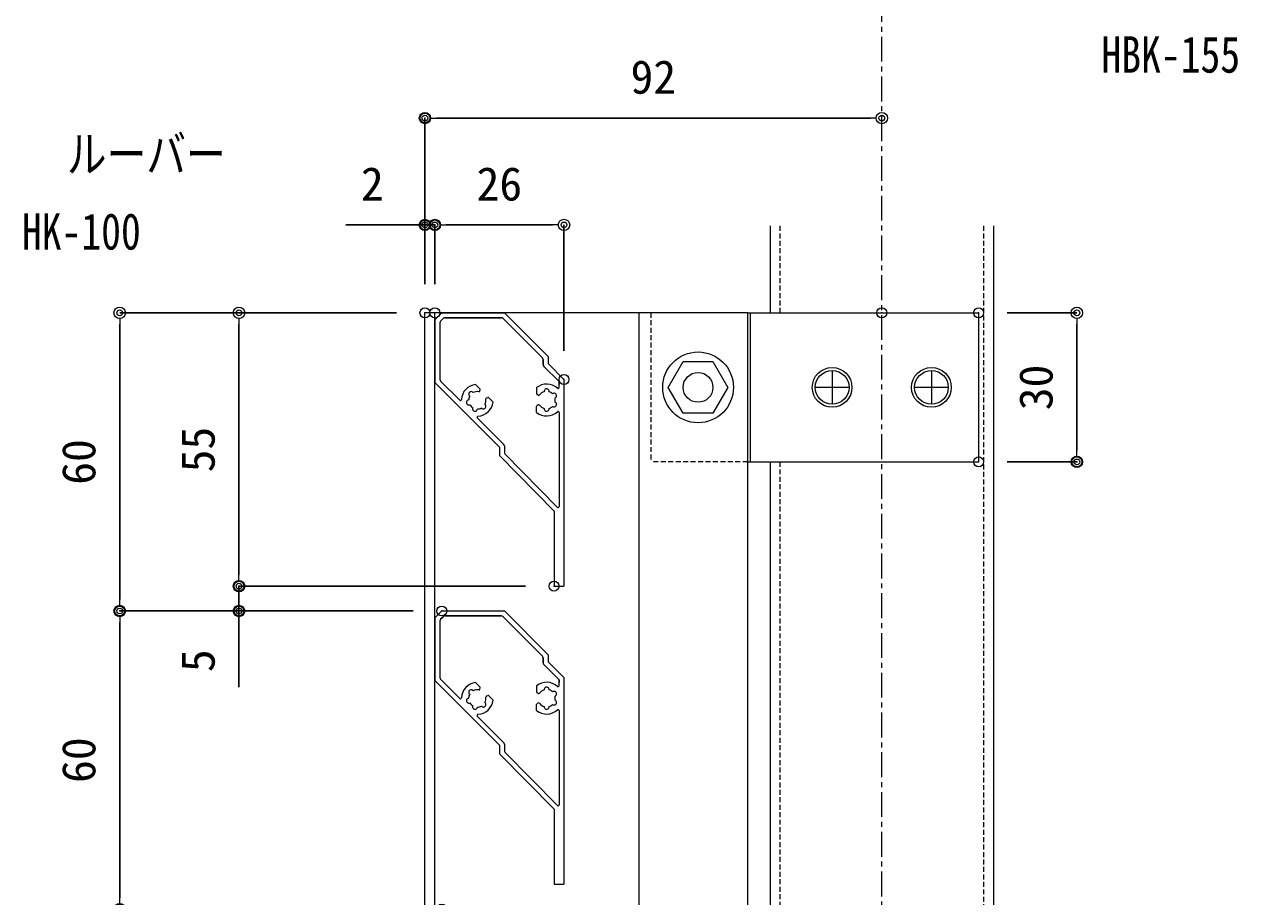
# Model space of a CAD drawing. Units: millimetres, scale not verified. Extents: x -1682 to 1682, y -1188 to 1188.
# Drawn here: x 261.6 to 750.3, y 346.4 to 697.5 of the extents above; entities that cross this region are included whole.
import ezdxf
from ezdxf.enums import TextEntityAlignment as Align

# ---------------------------------------------------------------- set-up
doc = ezdxf.new("R2010")
doc.units = ezdxf.units.MM
doc.header["$LTSCALE"] = 8
doc.header["$PDMODE"] = 32
doc.header["$PDSIZE"] = 4
doc.linetypes.add('USER1', pattern=[2, 1.25, -0.25, 0.25, -0.25])
doc.linetypes.add('USER3', pattern=[0.375, 0.25, -0.125])
for name, color, linetype, lineweight in [('0-0_0', 7, 'Continuous', 18), ('0-1_DEFPOINTS', 7, 'Continuous', 18), ('0-5_6ﾊｯﾁﾝｸﾞ', 4, 'Continuous', 18), ('0-7_3中心線', 2, 'USER1', 18), ('0-C_4アルミ', 6, 'Continuous', 18), ('0-F_2躯体隠れ', 6, 'USER3', 18)]:
    doc.layers.add(name, color=color, linetype=linetype, lineweight=lineweight)
doc.layers.add('0-9_1手摺寸法', color=7, linetype='Continuous')
doc.styles.add('ＭＳ ゴシック', font='')
doc.styles.get('ＭＳ ゴシック').set_extended_font_data('MS Gothic')

# ---------------------------------------------------------------- blocks, each defined once
blk = doc.blocks.new('_ORIGIN2')
at = {"layer": '0-0_0'}
blk.add_line((-0.5, 0), (-1, 0), dxfattribs=at)
for radius in [0.5, 0.25]:
    blk.add_circle((0, 0), radius, dxfattribs=at)
blk = doc.blocks.new('D6')
at = {"layer": '0-1_DEFPOINTS'}
for p in [(564.713, 1005.334), (489.825, 895.334), (616.713, 895.334)]:
    blk.add_point(p, dxfattribs=at)
at = {"layer": '0-9_1手摺寸法'}
for p, q in [((553.213, 1005.334), (489.825, 1005.334)), ((489.825, 1000.734), (489.825, 899.934)), ((605.213, 895.334), (489.825, 895.334))]:
    blk.add_line(p, q, dxfattribs=at)
at = {"layer": '0-9_1手摺寸法', "xscale": 4.6, "yscale": 4.6}
for p, rotation in [((489.825, 1005.334), 90), ((489.825, 895.334), 270)]:
    blk.add_blockref('_ORIGIN2', p, dxfattribs=dict(at, rotation=rotation))
at = {"layer": '0-9_1手摺寸法', "style": 'ＭＳ ゴシック'}
blk.add_text('55', height=13.49, rotation=90, dxfattribs=at).set_placement((484.075, 941.134), align=Align.BOTTOM_LEFT)
blk = doc.blocks.new('D7')
at = {"layer": '0-1_DEFPOINTS'}
for p in [(616.713, 895.334), (489.825, 885.334), (571.513, 885.334)]:
    blk.add_point(p, dxfattribs=at)
at = {"layer": '0-9_1手摺寸法'}
for p, q in [((489.825, 899.934), (489.825, 904.534)), ((605.213, 895.334), (489.825, 895.334)), ((489.825, 895.334), (489.825, 885.334)), ((489.825, 895.334), (489.825, 885.334)), ((560.013, 885.334), (489.825, 885.334)), ((489.825, 854.659), (489.825, 885.334)), ((489.825, 880.734), (489.825, 876.134))]:
    blk.add_line(p, q, dxfattribs=at)
at = {"layer": '0-9_1手摺寸法', "xscale": 4.6, "yscale": 4.6}
for p, rotation in [((489.825, 895.334), 270), ((489.825, 885.334), 90)]:
    blk.add_blockref('_ORIGIN2', p, dxfattribs=dict(at, rotation=rotation))
at = {"layer": '0-9_1手摺寸法', "style": 'ＭＳ ゴシック'}
blk.add_text('5', height=13.49, rotation=90, dxfattribs=at).set_placement((484.075, 860.716), align=Align.BOTTOM_LEFT)
blk = doc.blocks.new('D8')
at = {"layer": '0-1_DEFPOINTS'}
for p in [(564.713, 1005.334), (441.78, 885.334), (571.513, 885.334)]:
    blk.add_point(p, dxfattribs=at)
at = {"layer": '0-9_1手摺寸法'}
for p, q in [((553.213, 1005.334), (441.78, 1005.334)), ((441.78, 1000.734), (441.78, 889.934)), ((560.013, 885.334), (441.78, 885.334))]:
    blk.add_line(p, q, dxfattribs=at)
at = {"layer": '0-9_1手摺寸法', "xscale": 4.6, "yscale": 4.6}
for p, rotation in [((441.78, 1005.334), 90), ((441.78, 885.334), 270)]:
    blk.add_blockref('_ORIGIN2', p, dxfattribs=dict(at, rotation=rotation))
at = {"layer": '0-9_1手摺寸法', "style": 'ＭＳ ゴシック'}
blk.add_text('60', height=13.49, rotation=90, dxfattribs=at).set_placement((436.03, 936.134), align=Align.BOTTOM_LEFT)
blk = doc.blocks.new('D9')
at = {"layer": '0-1_DEFPOINTS'}
for p in [(571.513, 885.334), (441.78, 765.334), (571.513, 765.334)]:
    blk.add_point(p, dxfattribs=at)
at = {"layer": '0-9_1手摺寸法'}
for p, q in [((560.013, 885.334), (441.78, 885.334)), ((441.78, 880.734), (441.78, 769.934)), ((560.013, 765.334), (441.78, 765.334))]:
    blk.add_line(p, q, dxfattribs=at)
at = {"layer": '0-9_1手摺寸法', "xscale": 4.6, "yscale": 4.6}
for p, rotation in [((441.78, 885.334), 90), ((441.78, 765.334), 270)]:
    blk.add_blockref('_ORIGIN2', p, dxfattribs=dict(at, rotation=rotation))
at = {"layer": '0-9_1手摺寸法', "style": 'ＭＳ ゴシック'}
blk.add_text('60', height=13.49, rotation=90, dxfattribs=at).set_placement((436.03, 816.134), align=Align.BOTTOM_LEFT)
blk = doc.blocks.new('D12')
at = {"layer": '0-1_DEFPOINTS'}
for p in [(564.713, 1083.724), (564.713, 1005.334), (748.713, 1005.334)]:
    blk.add_point(p, dxfattribs=at)
at = {"layer": '0-9_1手摺寸法'}
for p, q in [((564.713, 1016.834), (564.713, 1083.724)), ((744.113, 1083.724), (569.313, 1083.724))]:
    blk.add_line(p, q, dxfattribs=at)
at = {"layer": '0-9_1手摺寸法', "xscale": 4.6, "yscale": 4.6, "rotation": 180}
blk.add_blockref('_ORIGIN2', (564.713, 1083.724), dxfattribs=at)
at = {"layer": '0-9_1手摺寸法', "xscale": 4.6, "yscale": 4.6}
blk.add_blockref('_ORIGIN2', (748.713, 1083.724), dxfattribs=at)
at = {"layer": '0-9_1手摺寸法', "style": 'ＭＳ ゴシック'}
blk.add_text('92', height=13.49, dxfattribs=at).set_placement((647.513, 1089.474), align=Align.BOTTOM_LEFT)
blk = doc.blocks.new('D13')
at = {"layer": '0-1_DEFPOINTS'}
for p in [(568.713, 1040.707), (568.713, 1005.334), (620.713, 978.505)]:
    blk.add_point(p, dxfattribs=at)
at = {"layer": '0-9_1手摺寸法'}
for p, q in [((568.713, 1016.834), (568.713, 1040.707)), ((616.113, 1040.707), (573.313, 1040.707)), ((620.713, 990.005), (620.713, 1040.707))]:
    blk.add_line(p, q, dxfattribs=at)
at = {"layer": '0-9_1手摺寸法', "xscale": 4.6, "yscale": 4.6, "rotation": 180}
blk.add_blockref('_ORIGIN2', (568.713, 1040.707), dxfattribs=at)
at = {"layer": '0-9_1手摺寸法', "xscale": 4.6, "yscale": 4.6}
blk.add_blockref('_ORIGIN2', (620.713, 1040.707), dxfattribs=at)
at = {"layer": '0-9_1手摺寸法', "style": 'ＭＳ ゴシック'}
blk.add_text('26', height=13.49, dxfattribs=at).set_placement((585.513, 1046.457), align=Align.BOTTOM_LEFT)
blk = doc.blocks.new('D14')
at = {"layer": '0-1_DEFPOINTS'}
for p in [(564.713, 1040.707), (564.713, 1005.334), (568.713, 1005.334)]:
    blk.add_point(p, dxfattribs=at)
at = {"layer": '0-9_1手摺寸法'}
for p, q in [((532.872, 1040.707), (564.713, 1040.707)), ((560.113, 1040.707), (555.513, 1040.707)), ((564.713, 1016.834), (564.713, 1040.707)), ((568.713, 1040.707), (564.713, 1040.707)), ((568.713, 1040.707), (564.713, 1040.707)), ((568.713, 1016.834), (568.713, 1040.707)), ((573.313, 1040.707), (577.913, 1040.707))]:
    blk.add_line(p, q, dxfattribs=at)
at = {"layer": '0-9_1手摺寸法', "xscale": 4.6, "yscale": 4.6}
blk.add_blockref('_ORIGIN2', (564.713, 1040.707), dxfattribs=at)
at = {"layer": '0-9_1手摺寸法', "xscale": 4.6, "yscale": 4.6, "rotation": 180}
blk.add_blockref('_ORIGIN2', (568.713, 1040.707), dxfattribs=at)
at = {"layer": '0-9_1手摺寸法', "style": 'ＭＳ ゴシック'}
blk.add_text('2', height=13.49, dxfattribs=at).set_placement((538.929, 1046.457), align=Align.BOTTOM_LEFT)
blk = doc.blocks.new('D87')
at = {"layer": '0-1_DEFPOINTS'}
for p in [(787.713, 1005.334), (787.713, 945.334), (827.298, 945.334)]:
    blk.add_point(p, dxfattribs=at)
at = {"layer": '0-9_1手摺寸法'}
for p, q in [((799.213, 1005.334), (827.298, 1005.334)), ((827.298, 1000.734), (827.298, 949.934)), ((799.213, 945.334), (827.298, 945.334))]:
    blk.add_line(p, q, dxfattribs=at)
at = {"layer": '0-9_1手摺寸法', "xscale": 4.6, "yscale": 4.6}
for p, rotation in [((827.298, 1005.334), 90), ((827.298, 945.334), 270)]:
    blk.add_blockref('_ORIGIN2', p, dxfattribs=dict(at, rotation=rotation))
at = {"layer": '0-9_1手摺寸法', "style": 'ＭＳ ゴシック'}
blk.add_text('30', height=13.49, rotation=90, dxfattribs=at).set_placement((821.548, 966.134), align=Align.BOTTOM_LEFT)

msp = doc.modelspace()

# ---------------------------------------------------------------- linework, layer by layer
at = {"layer": '0-5_6ﾊｯﾁﾝｸﾞ'}
for p, q in [((586.974, 558.192), (586.974, 544.592)), ((626.974, 558.192), (626.974, 544.592)), ((593.774, 551.392), (580.174, 551.392)), ((633.774, 551.392), (620.174, 551.392))]:
    msp.add_line(p, q, dxfattribs=at)
msp.add_lwpolyline([(520.974, 551.392), (526.974, 561.784), (538.974, 561.784), (544.974, 551.392), (538.974, 541), (526.974, 541)], close=True, dxfattribs=at)
for centre, radius in [((532.974, 551.392), 14.25), ((532.974, 551.392), 6), ((586.974, 551.392), 8), ((586.974, 551.392), 6.8), ((626.974, 551.392), 8), ((626.974, 551.392), 6.8)]:
    msp.add_circle(centre, radius, dxfattribs=at)
at = {"layer": '0-7_3中心線'}
msp.add_line((606.974, 58.509), (606.974, 867.332), dxfattribs=at)
at = {"layer": '0-C_4アルミ'}
for p, q in [((561.974, 616.352), (561.974, 581.392)), ((651.974, 616.352), (651.974, 87.273)), ((422.974, 155.392), (422.974, 581.392)), ((552.974, 581.392), (422.974, 581.392)), ((426.974, 151.392), (426.974, 581.392)), ((426.974, 578.592), (429.774, 581.392)), ((426.974, 578.592), (426.974, 553.392)), ((428.974, 577.349), (428.974, 554.635)), ((428.974, 577.349), (428.974, 554.635)), ((429.267, 578.056), (430.309, 579.099)), ((430.309, 579.099), (429.267, 578.056)), ((429.774, 581.392), (454.974, 581.392)), ((431.016, 579.392), (453.731, 579.392)), ((453.731, 579.392), (431.016, 579.392)), ((454.974, 581.392), (472.574, 563.792)), ((509.224, 111.392), (509.224, 581.392)), ((552.974, 111.392), (552.974, 581.392)), ((552.974, 581.392), (645.974, 581.392)), ((553.974, 581.392), (553.974, 521.392)), ((645.974, 581.392), (645.974, 521.392)), ((470.574, 562.549), (470.574, 560.549)), ((470.574, 560.549), (470.574, 562.549)), ((470.867, 559.842), (476.974, 553.735)), ((476.974, 553.735), (470.867, 559.842)), ((452.974, 527.392), (426.974, 553.392)), ((429.267, 553.927), (437.001, 546.193)), ((437.001, 546.193), (429.267, 553.927)), ((443.362, 552.56), (445.098, 550.823)), ((476.974, 553.735), (476.974, 552.578)), ((476.974, 551.3), (476.974, 553.735)), ((478.974, 554.563), (478.974, 471.392)), ((445.07, 549.946), (445.202, 550.437)), ((467.974, 551.288), (467.974, 548.832)), ((467.974, 548.882), (467.977, 548.885)), ((468.614, 548.232), (468.174, 548.486)), ((437.001, 546.193), (437.021, 546.213)), ((447.814, 547.203), (448.305, 547.334)), ((450.427, 545.494), (448.691, 547.231)), ((448.752, 547.152), (448.761, 547.161)), ((467.974, 541.296), (467.974, 543.752)), ((468.614, 544.352), (468.174, 544.098)), ((444.072, 539.122), (454.681, 528.513)), ((476.974, 541.284), (476.974, 503.382)), ((452.974, 527.392), (452.974, 523.951)), ((452.974, 523.951), (474.974, 501.593)), ((454.974, 527.806), (454.974, 525.162)), ((454.974, 527.806), (454.974, 525.162)), ((455.16, 524.581), (476.336, 503.06)), ((552.974, 521.392), (645.974, 521.392)), ((561.974, 521.392), (561.974, 87.273)), ((474.974, 501.593), (474.974, 471.392)), ((474.974, 471.392), (478.974, 471.392)), ((478.872, 471.392), (478.974, 471.493)), ((426.974, 458.592), (429.774, 461.392)), ((429.774, 461.392), (454.974, 461.392)), ((454.974, 461.392), (472.574, 443.792)), ((426.974, 458.592), (426.974, 433.392)), ((428.974, 457.349), (428.974, 434.635)), ((428.974, 457.349), (428.974, 434.635)), ((429.267, 458.056), (430.309, 459.099)), ((430.309, 459.099), (429.267, 458.056)), ((431.016, 459.392), (453.731, 459.392)), ((453.731, 459.392), (431.016, 459.392)), ((470.574, 442.549), (470.574, 440.549)), ((470.574, 440.549), (470.574, 442.549)), ((470.867, 439.842), (476.974, 433.735)), ((476.974, 433.735), (470.867, 439.842)), ((452.974, 407.392), (426.974, 433.392)), ((429.267, 433.927), (437.001, 426.193)), ((437.001, 426.193), (429.267, 433.927)), ((443.362, 432.56), (445.098, 430.823)), ((445.07, 429.946), (445.202, 430.437)), ((467.974, 431.288), (467.974, 428.832)), ((476.974, 433.735), (476.974, 432.578)), ((476.974, 431.3), (476.974, 433.735)), ((478.974, 434.563), (478.974, 351.392)), ((437.001, 426.193), (437.021, 426.213)), ((447.814, 427.203), (448.305, 427.334)), ((450.427, 425.494), (448.691, 427.231)), ((448.752, 427.152), (448.761, 427.161)), ((467.974, 428.882), (467.977, 428.885)), ((468.614, 428.232), (468.174, 428.486)), ((467.974, 421.296), (467.974, 423.752)), ((468.614, 424.352), (468.174, 424.098)), ((476.974, 421.284), (476.974, 383.382)), ((444.072, 419.122), (454.681, 408.513)), ((452.974, 407.392), (452.974, 403.951)), ((454.974, 407.806), (454.974, 405.162)), ((454.974, 407.806), (454.974, 405.162)), ((452.974, 403.951), (474.974, 381.593)), ((455.16, 404.581), (476.336, 383.06)), ((474.974, 381.593), (474.974, 351.392)), ((474.974, 351.392), (478.974, 351.392)), ((478.872, 351.392), (478.974, 351.493))]:
    msp.add_line(p, q, dxfattribs=at)
at = {"layer": '0-C_4アルミ', "linetype": 'USER3'}
for p in [(513.974, 581.392), (552.974, 521.392)]:
    msp.add_line(p, (513.974, 521.392), dxfattribs=at)
at = {"layer": '0-C_4アルミ'}
for points in [[(454.438, 579.099), (470.281, 563.256), (454.438, 579.099)], [(472.574, 563.792), (472.574, 560.963), (478.974, 554.563)], [(454.438, 459.099), (470.281, 443.256), (454.438, 459.099)], [(472.574, 443.792), (472.574, 440.963), (478.974, 434.563)]]:
    msp.add_lwpolyline(points, dxfattribs=at)
for centre, radius, start, end in [((429.974, 577.349), 1, 135, 180), ((429.974, 577.349), 1, 135, 180), ((431.016, 578.392), 1, 90, 135), ((431.016, 578.392), 1, 90, 135), ((453.731, 578.392), 1, 45, 90), ((453.731, 578.392), 1, 45, 90), ((469.574, 562.549), 1, 0, 45), ((469.574, 562.549), 1, 0, 45), ((471.574, 560.549), 1, 180, 225), ((471.574, 560.549), 1, 180, 225), ((429.974, 554.635), 1, 180, 225), ((429.974, 554.635), 1, 180, 225), ((444.066, 546.199), 6.4, 96.31781, 177.56845), ((471.974, 546.292), 6.4, 47.43155, 128.68219), ((444.066, 546.199), 3.5, 151.42642, 178.57358), ((441.591, 548.674), 1, 36.78679, 233.21321), ((444.066, 546.199), 3.5, 80.88684, 118.57358), ((444.684, 550.05), 0.4, 260.88684, 345), ((444.816, 550.541), 0.4, 345, 45), ((468.374, 548.832), 0.4, 180, 240), ((468.814, 548.578), 0.4, 240, 324.11316), ((471.974, 546.292), 3.5, 106.42642, 144.11316), ((471.974, 549.792), 1, 351.78679, 188.21321), ((471.974, 546.292), 3.5, 46.42642, 73.57358), ((475.005, 548.042), 1, 291.78679, 128.21321), ((476.574, 551.3), 0.4, 227.43155, 0), ((437.272, 546.487), 0.4, 225, 357.56845), ((440.686, 545.293), 1, 96.78679, 293.21321), ((444.066, 546.199), 3.5, 211.42642, 238.57358), ((443.16, 542.818), 1, 156.78679, 353.21321), ((444.066, 546.199), 3.5, 271.42642, 298.57358), ((444.066, 546.199), 6.4, 272.43155, 353.68219), ((446.541, 543.724), 1, 216.78679, 53.21321), ((444.066, 546.199), 3.5, 331.42642, 9.11316), ((447.917, 546.816), 0.4, 105, 189.11316), ((448.408, 546.948), 0.4, 45, 105), ((468.374, 543.752), 0.4, 120, 180), ((468.814, 544.006), 0.4, 35.88684, 120), ((471.974, 546.292), 3.5, 215.88684, 253.57358), ((471.974, 542.792), 1, 171.78679, 8.21321), ((471.974, 546.292), 3.5, 286.42642, 313.57358), ((475.005, 544.542), 1, 231.78679, 68.21321), ((471.974, 546.292), 3.5, 346.42642, 13.57358), ((444.355, 539.405), 0.4, 92.43155, 225), ((471.974, 546.292), 6.4, 231.31781, 312.56845), ((476.574, 541.284), 0.4, 0, 132.56845), ((453.974, 527.806), 1, 360, 45), ((453.974, 527.806), 1, 0, 45), ((455.974, 525.162), 1, 180, 215.53768), ((476.574, 503.382), 0.4, 215.53768, 0), ((429.974, 457.349), 1, 135, 180), ((429.974, 457.349), 1, 135, 180), ((431.016, 458.392), 1, 90, 135), ((431.016, 458.392), 1, 90, 135), ((453.731, 458.392), 1, 45, 90), ((453.731, 458.392), 1, 45, 90), ((469.574, 442.549), 1, 0, 45), ((469.574, 442.549), 1, 0, 45), ((471.574, 440.549), 1, 180, 225), ((471.574, 440.549), 1, 180, 225), ((429.974, 434.635), 1, 180, 225), ((429.974, 434.635), 1, 180, 225), ((444.066, 426.199), 6.4, 96.31781, 177.56845), ((444.816, 430.541), 0.4, 345, 45), ((471.974, 426.292), 6.4, 47.43155, 128.68219), ((471.974, 429.792), 1, 351.78679, 188.21321), ((476.574, 431.3), 0.4, 227.43155, 0), ((437.272, 426.487), 0.4, 225, 357.56845), ((440.686, 425.293), 1, 96.78679, 293.21321), ((444.066, 426.199), 3.5, 151.42642, 178.57358), ((441.591, 428.674), 1, 36.78679, 233.21321), ((444.066, 426.199), 3.5, 80.88684, 118.57358), ((444.066, 426.199), 6.4, 272.43155, 353.68219), ((444.684, 430.05), 0.4, 260.88684, 345), ((444.066, 426.199), 3.5, 331.42642, 9.11316), ((447.917, 426.816), 0.4, 105, 189.11316), ((448.408, 426.948), 0.4, 45, 105), ((468.374, 428.832), 0.4, 180, 240), ((468.814, 428.578), 0.4, 240, 324.11316), ((471.974, 426.292), 3.5, 106.42642, 144.11316), ((471.974, 426.292), 3.5, 46.42642, 73.57358), ((475.005, 428.042), 1, 291.78679, 128.21321), ((475.005, 424.542), 1, 231.78679, 68.21321), ((471.974, 426.292), 3.5, 346.42642, 13.57358), ((444.066, 426.199), 3.5, 211.42642, 238.57358), ((443.16, 422.818), 1, 156.78679, 353.21321), ((444.066, 426.199), 3.5, 271.42642, 298.57358), ((446.541, 423.724), 1, 216.78679, 53.21321), ((468.374, 423.752), 0.4, 120, 180), ((471.974, 426.292), 6.4, 231.31781, 312.56845), ((468.814, 424.006), 0.4, 35.88684, 120), ((471.974, 426.292), 3.5, 215.88684, 253.57358), ((471.974, 422.792), 1, 171.78679, 8.21321), ((471.974, 426.292), 3.5, 286.42642, 313.57358), ((476.574, 421.284), 0.4, 0, 132.56845), ((444.355, 419.405), 0.4, 92.43155, 225), ((453.974, 407.806), 1, 360, 45), ((453.974, 407.806), 1, 0, 45), ((455.974, 405.162), 1, 180, 215.53768), ((476.574, 383.382), 0.4, 215.53768, 0)]:
    msp.add_arc(centre, radius, start, end, dxfattribs=at)
at = {"layer": '0-F_2躯体隠れ'}
for p, q in [((565.974, 616.352), (565.974, 581.392)), ((647.974, 616.352), (647.974, 87.273)), ((565.974, 521.392), (565.974, 87.273))]:
    msp.add_line(p, q, dxfattribs=at)

# ---------------------------------------------------------------- block references
at = {"layer": '0-9_1手摺寸法'}
for name in ['D12', 'D14', 'D13', 'D8', 'D6', 'D87', 'D7', 'D9']:
    msp.add_blockref(name, (-141.739, -423.942), dxfattribs=at)

# ---------------------------------------------------------------- texts
at = {"layer": '0-0_0', "style": 'ＭＳ ゴシック', "width": 0.8}
for s, p in [('HBK-155', (695.442, 673.656)), ('ルーバー', (278.752, 633.561)), ('HK-100', (260.664, 602.44))]:
    msp.add_text(s, height=14.66, dxfattribs=at).set_placement(p, align=Align.BOTTOM_LEFT)

doc.saveas('drawing.dxf')
